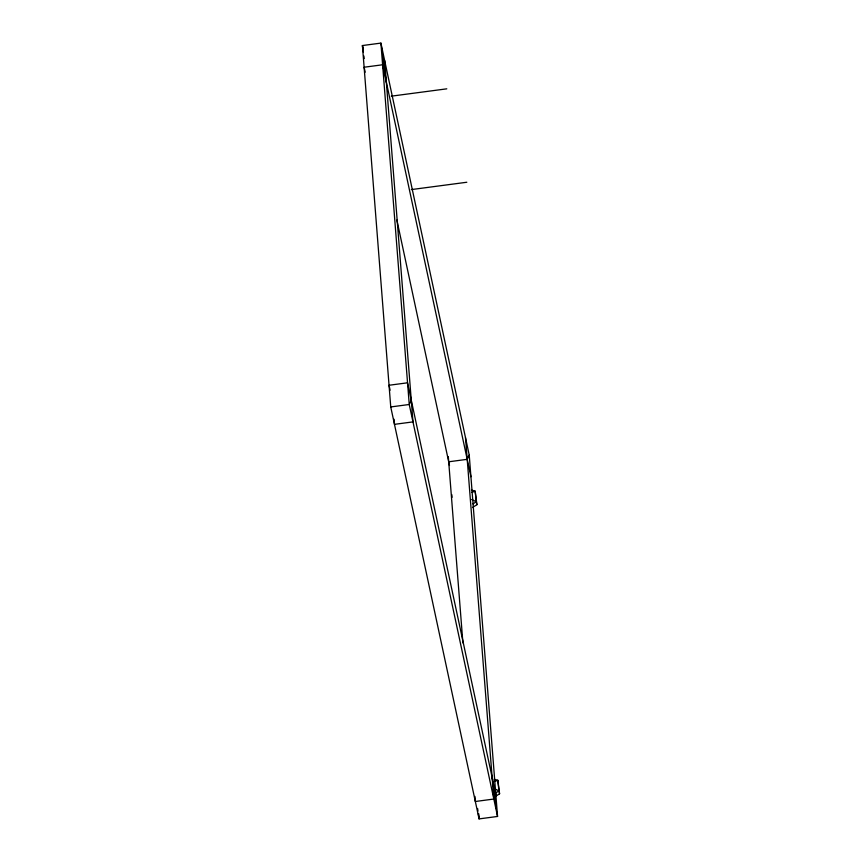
<?xml version="1.0" encoding="UTF-8"?>
<svg xmlns="http://www.w3.org/2000/svg" width="862" height="862" viewBox="0 0 862 862"><rect width="100%" height="100%" fill="white"/><g stroke="black" fill="none" stroke-linecap="round" stroke-linejoin="round"><path stroke-width="1.29" d="M411.271 400.216L409.245 404.493L497.557 816.454L479.067 818.9L390.745 406.939L362.417 45.546L380.907 43.1L469.23 455.061L497.557 816.454L492.127 777.362M469.23 455.061L467.193 459.338L448.703 461.784M472.958 503.904L476.298 501.792L475.167 491.168L471.503 490.101M472.473 507.513L476.923 504.69L475.167 491.168L471.654 492.417M495.628 793.018L498.969 790.907L497.837 780.282L494.163 779.216M495.144 796.628L499.583 793.805L497.837 780.282L494.314 781.532M391.305 96.167L446.796 88.829M411.336 189.586L466.827 182.248M390.745 406.939L409.245 404.493L380.907 43.1L386.338 82.192M471.622 499.443L476.298 501.792L476.923 504.69M495.456 789.139L498.969 790.907L499.583 793.805M470.932 476.74L382.609 64.779L364.109 67.225L365.176 72.203M363.258 49.5L362.417 45.546L363.322 52.065M396.865 219.993L449.501 465.512M495.865 794.775L407.543 382.803L389.042 385.26L390.109 390.227M477.613 808.481L477.979 811.077M478.345 813.685L479.067 818.9L478.647 813.545M363.861 55.965L364.227 58.573M451.817 494.659L452.097 497.32M465.502 437.659L493.829 799.042L475.328 801.498L474.93 796.391M448.305 456.688L462.905 642.933M384.646 60.502L412.973 421.895L394.484 424.341L394.074 419.244"/></g></svg>
